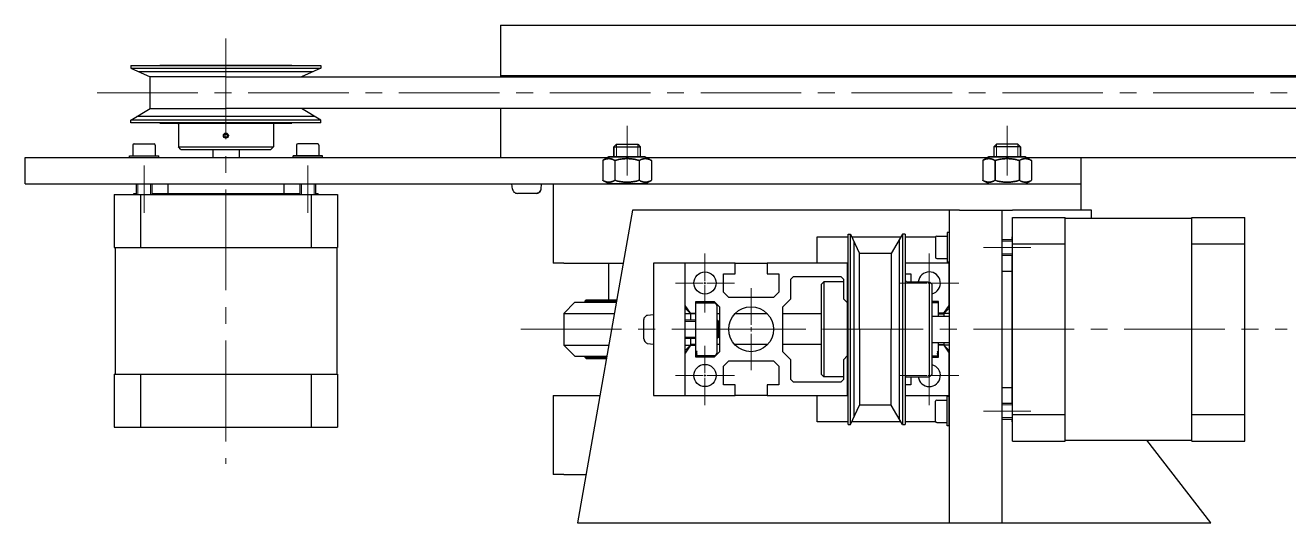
# Model space of a CAD drawing. Header units: millimetres. Extents: x 587 to 10361, y -8386 to 1488.
# Drawn here: x 7495.1 to 7734.5, y -4043.4 to -3949.3 of the extents above; entities that cross this region are included whole.
import ezdxf

# ---------------------------------------------------------------- set-up
doc = ezdxf.new("R2010")
doc.units = ezdxf.units.MM
doc.linetypes.add('ACAD_ISO10W100', pattern=[18, 12, -3, 0, -3])
doc.linetypes.add('CENTER2', pattern=[28.575, 19.05, -3.175, 3.175, -3.175])
for name, color, linetype, lineweight in [('Cienka', 30, 'Continuous', 0), ('Gruba', 7, 'Continuous', 30), ('Symetria', 210, 'ACAD_ISO10W100', 0), ('Widoczne (ISO)', 7, 'Continuous', 30), ('Wymiar', 3, 'Continuous', 20)]:
    doc.layers.add(name, color=color, linetype=linetype, lineweight=lineweight)

# ---------------------------------------------------------------- blocks, each defined once
blk = doc.blocks.new('*U283')
at = {"layer": 'Symetria', "color": 0, "linetype": 'CENTER2', "transparency": 16777216}
blk.add_line((0, 4.5), (0, -4.5), dxfattribs=at)
blk = doc.blocks.new('*U284')
at = {"layer": 'Symetria', "color": 0, "linetype": 'CENTER2', "transparency": 16777216}
blk.add_line((0, 4.5), (0, -4.5), dxfattribs=at)
blk = doc.blocks.new('*U285')
at = {"layer": 'Symetria', "color": 0, "linetype": 'CENTER2', "transparency": 16777216}
blk.add_line((0, 21.76), (0, -58.72), dxfattribs=at)
blk = doc.blocks.new('*U297')
at = {"layer": 'Symetria', "color": 0, "linetype": 'CENTER2', "transparency": 16777216}
blk.add_line((0, 4.7), (0, -4.7), dxfattribs=at)
blk = doc.blocks.new('*U298')
at = {"layer": 'Symetria', "color": 0, "linetype": 'CENTER2', "transparency": 16777216}
blk.add_line((0, 4.7), (0, -4.7), dxfattribs=at)
blk = doc.blocks.new('*U331')
at = {"layer": 'Symetria', "color": 0, "linetype": 'CENTER2', "transparency": 16777216}
blk.add_line((-4.5, 0), (4.5, 0), dxfattribs=at)
blk = doc.blocks.new('*U332')
at = {"layer": 'Symetria', "color": 0, "linetype": 'CENTER2', "transparency": 16777216}
blk.add_line((-4.5, 0), (4.5, 0), dxfattribs=at)
blk = doc.blocks.new('*U333')
at = {"layer": 'Symetria', "color": 0, "linetype": 'CENTER2', "transparency": 16777216}
blk.add_line((-79.77, 0), (65.35, 0), dxfattribs=at)
blk = doc.blocks.new('*U334')
at = {"layer": 'Symetria', "color": 0, "linetype": 'CENTER2', "transparency": 16777216}
for p, q in [((0, 0.42), (0, 5.6)), ((-5.6, 0), (-0.42, 0)), ((0.42, 0), (5.6, 0)), ((0, -5.6), (0, -0.42))]:
    blk.add_line(p, q, dxfattribs=at)
at = {"layer": 'Symetria', "color": 0, "linetype": 'Continuous', "transparency": 16777216}
for p, q in [((-0.21, 0), (0.21, 0)), ((0, -0.21), (0, 0.21))]:
    blk.add_line(p, q, dxfattribs=at)
blk = doc.blocks.new('*U335')
at = {"layer": 'Symetria', "color": 0, "linetype": 'CENTER2', "transparency": 16777216}
for p, q in [((0, 0.85), (0, 7.75)), ((-7.75, 0), (-0.85, 0)), ((0.85, 0), (7.75, 0)), ((0, -7.75), (0, -0.85))]:
    blk.add_line(p, q, dxfattribs=at)
at = {"layer": 'Symetria', "color": 0, "linetype": 'Continuous', "transparency": 16777216}
for p, q in [((-0.425, 0), (0.425, 0)), ((0, -0.425), (0, 0.425))]:
    blk.add_line(p, q, dxfattribs=at)
blk = doc.blocks.new('*U336')
at = {"layer": 'Symetria', "color": 0, "linetype": 'CENTER2', "transparency": 16777216}
for p, q in [((0, 0.42), (0, 5.6)), ((-5.6, 0), (-0.42, 0)), ((0.42, 0), (5.6, 0)), ((0, -5.6), (0, -0.42))]:
    blk.add_line(p, q, dxfattribs=at)
at = {"layer": 'Symetria', "color": 0, "linetype": 'Continuous', "transparency": 16777216}
for p, q in [((-0.21, 0), (0.21, 0)), ((0, -0.21), (0, 0.21))]:
    blk.add_line(p, q, dxfattribs=at)
blk = doc.blocks.new('*U337')
at = {"layer": 'Symetria', "color": 0, "linetype": 'CENTER2', "transparency": 16777216}
for p, q in [((0, 0.42), (0, 5.6)), ((-5.6, 0), (-0.42, 0)), ((0.42, 0), (5.6, 0)), ((0, -5.6), (0, -0.42))]:
    blk.add_line(p, q, dxfattribs=at)
at = {"layer": 'Symetria', "color": 0, "linetype": 'Continuous', "transparency": 16777216}
for p, q in [((-0.21, 0), (0.21, 0)), ((0, -0.21), (0, 0.21))]:
    blk.add_line(p, q, dxfattribs=at)
blk = doc.blocks.new('*U338')
at = {"layer": 'Symetria', "color": 0, "linetype": 'CENTER2', "transparency": 16777216}
for p, q in [((0, 0.42), (0, 5.6)), ((-5.6, 0), (-0.42, 0)), ((0.42, 0), (5.6, 0)), ((0, -5.6), (0, -0.42))]:
    blk.add_line(p, q, dxfattribs=at)
at = {"layer": 'Symetria', "color": 0, "linetype": 'Continuous', "transparency": 16777216}
for p, q in [((-0.21, 0), (0.21, 0)), ((0, -0.21), (0, 0.21))]:
    blk.add_line(p, q, dxfattribs=at)
blk = doc.blocks.new('*U368')
at = {"layer": 'Symetria', "color": 0, "linetype": 'CENTER2', "transparency": 16777216}
blk.add_line((-168.07, 0), (613.92, 0), dxfattribs=at)

msp = doc.modelspace()

# ---------------------------------------------------------------- linework, layer by layer
at = {"layer": 'Cienka'}
for p, q in [((7607.089, -3971.808), (7607.089, -3974.208)), ((7607.089, -3974.208), (7607.089, -3971.808)), ((7611.132, -3974.208), (7611.132, -3971.808)), ((7611.132, -3971.808), (7611.132, -3974.208)), ((7679.089, -3974.208), (7679.089, -3971.808)), ((7679.089, -3971.808), (7679.089, -3974.208)), ((7683.132, -3971.808), (7683.132, -3974.208)), ((7683.132, -3974.208), (7683.132, -3971.808)), ((7516.411, -3979.308), (7516.411, -3981.308)), ((7518.809, -3981.308), (7518.809, -3979.308)), ((7547.411, -3979.308), (7547.411, -3981.308)), ((7549.809, -3981.308), (7549.809, -3979.308)), ((7682.11, -3990.111), (7680.11, -3990.111)), ((7680.11, -3992.509), (7682.11, -3992.509)), ((7620.11, -4005.308), (7622.11, -4005.308)), ((7621.11, -4005.308), (7622.11, -4005.308)), ((7626.11, -4005.308), (7626.516, -4005.308)), ((7620.11, -4008.308), (7622.11, -4008.308)), ((7621.11, -4008.308), (7622.11, -4008.308)), ((7626.11, -4008.308), (7626.51, -4008.308)), ((7626.11, -4008.308), (7626.51, -4008.308)), ((7682.11, -4021.111), (7680.11, -4021.111)), ((7680.11, -4023.509), (7682.11, -4023.509))]:
    msp.add_line(p, q, dxfattribs=at)
at = {"layer": 'Gruba'}
for p, q in [((7585.11, -3949.308), (7585.11, -3958.783)), ((7585.11, -3949.308), (7820.538, -3949.308)), ((7515.11, -3956.904), (7515.11, -3957.404)), ((7515.11, -3956.904), (7551.11, -3956.904)), ((7515.11, -3957.404), (7551.11, -3957.404)), ((7515.11, -3957.404), (7518.776, -3959.074)), ((7516.581, -3958.074), (7549.64, -3958.074)), ((7520.61, -3956.824), (7520.61, -3956.904)), ((7520.61, -3956.824), (7545.61, -3956.824)), ((7545.61, -3956.824), (7545.61, -3956.904)), ((7551.11, -3957.404), (7547.445, -3959.074)), ((7551.11, -3956.904), (7551.11, -3957.404)), ((7518.776, -3965.074), (7518.776, -3959.074)), ((7533.109, -3959.074), (7518.776, -3959.074)), ((7533.109, -3959.074), (7820.538, -3959.074)), ((7585.11, -3958.783), (7585.11, -3959.074)), ((7585.11, -3958.783), (7820.538, -3958.783)), ((7515.11, -3967.244), (7518.776, -3965.074)), ((7518.776, -3965.074), (7533.109, -3965.074)), ((7820.538, -3965.074), (7533.109, -3965.074)), ((7551.11, -3967.244), (7547.445, -3965.074)), ((7585.11, -3965.074), (7585.11, -3974.308)), ((7515.11, -3967.744), (7515.11, -3967.244)), ((7551.11, -3967.244), (7515.11, -3967.244)), ((7551.11, -3967.744), (7515.11, -3967.744)), ((7549.979, -3966.574), (7516.242, -3966.574)), ((7520.61, -3967.744), (7520.61, -3967.824)), ((7520.61, -3967.824), (7545.61, -3967.824)), ((7524.11, -3968.024), (7524.11, -3972.324)), ((7542.11, -3968.024), (7542.11, -3972.324)), ((7545.61, -3967.744), (7545.61, -3967.824)), ((7551.11, -3967.744), (7551.11, -3967.244)), ((7515.497, -3971.972), (7515.497, -3973.974)), ((7515.72, -3971.75), (7519.501, -3971.75)), ((7519.724, -3971.972), (7519.724, -3973.974)), ((7524.61, -3972.824), (7524.11, -3972.324)), ((7524.11, -3972.324), (7542.11, -3972.324)), ((7524.61, -3972.824), (7541.61, -3972.824)), ((7530.61, -3972.824), (7530.61, -3974.308)), ((7535.61, -3972.824), (7535.61, -3974.308)), ((7541.61, -3972.824), (7542.11, -3972.324)), ((7546.497, -3971.972), (7546.497, -3973.974)), ((7550.501, -3971.75), (7546.72, -3971.75)), ((7550.724, -3971.972), (7550.724, -3973.974)), ((7607.089, -3971.808), (7606.611, -3972.287)), ((7607.089, -3971.808), (7606.611, -3972.287)), ((7606.611, -3972.287), (7606.611, -3974.208)), ((7606.611, -3972.287), (7611.611, -3972.287)), ((7607.089, -3971.808), (7611.132, -3971.808)), ((7611.132, -3971.808), (7611.611, -3972.287)), ((7611.132, -3971.808), (7611.611, -3972.287)), ((7611.611, -3972.287), (7611.611, -3974.208)), ((7679.089, -3971.808), (7678.61, -3972.287)), ((7679.089, -3971.808), (7678.61, -3972.287)), ((7678.61, -3972.287), (7678.61, -3974.208)), ((7683.61, -3972.287), (7678.61, -3972.287)), ((7683.132, -3971.808), (7679.089, -3971.808)), ((7683.132, -3971.808), (7683.61, -3972.287)), ((7683.132, -3971.808), (7683.61, -3972.287)), ((7683.61, -3972.287), (7683.61, -3974.208)), ((7495.11, -3974.308), (7605.487, -3974.308)), ((7495.11, -3979.308), (7495.11, -3974.308)), ((7514.83, -3973.974), (7520.391, -3973.974)), ((7514.83, -3974.308), (7514.83, -3973.974)), ((7514.83, -3974.308), (7515.228, -3974.308)), ((7515.228, -3974.308), (7518.723, -3974.308)), ((7518.723, -3974.308), (7520.391, -3974.308)), ((7520.391, -3974.308), (7520.391, -3973.974)), ((7551.391, -3973.974), (7545.83, -3973.974)), ((7545.83, -3974.308), (7545.83, -3973.974)), ((7547.498, -3974.308), (7545.83, -3974.308)), ((7550.993, -3974.308), (7547.498, -3974.308)), ((7551.391, -3974.308), (7550.993, -3974.308)), ((7551.391, -3974.308), (7551.391, -3973.974)), ((7604.492, -3974.883), (7604.492, -3978.633)), ((7605.661, -3974.208), (7604.5, -3974.878)), ((7612.561, -3974.208), (7605.661, -3974.208)), ((7606.814, -3974.883), (7606.814, -3978.633)), ((7611.433, -3974.883), (7611.433, -3978.633)), ((7612.561, -3974.208), (7613.721, -3974.878)), ((7612.734, -3974.308), (7677.487, -3974.308)), ((7613.729, -3974.883), (7613.729, -3978.633)), ((7676.492, -3974.883), (7676.492, -3978.633)), ((7677.66, -3974.208), (7676.5, -3974.878)), ((7677.66, -3974.208), (7684.56, -3974.208)), ((7678.788, -3974.883), (7678.788, -3978.633)), ((7683.407, -3974.883), (7683.407, -3978.633)), ((7684.56, -3974.208), (7685.721, -3974.878)), ((7684.734, -3974.308), (7695.11, -3974.308)), ((7685.729, -3974.883), (7685.729, -3978.633)), ((7695.11, -3979.308), (7695.11, -3974.308)), ((7695.11, -3974.308), (7820.538, -3974.308)), ((7495.11, -3979.308), (7595.11, -3979.308)), ((7516.11, -3979.308), (7516.11, -3981.308)), ((7519.11, -3979.308), (7519.11, -3981.308)), ((7522.11, -3979.308), (7522.11, -3981.208)), ((7544.11, -3979.308), (7544.11, -3981.208)), ((7547.11, -3979.308), (7547.11, -3981.308)), ((7550.11, -3979.308), (7550.11, -3981.308)), ((7587.396, -3980.286), (7587.31, -3979.308)), ((7592.825, -3980.286), (7592.91, -3979.308)), ((7595.11, -3979.308), (7595.11, -3994.308)), ((7595.11, -3979.308), (7597.11, -3979.308)), ((7597.11, -3979.308), (7693.11, -3979.308)), ((7605.661, -3979.308), (7604.5, -3978.638)), ((7612.561, -3979.308), (7613.721, -3978.638)), ((7677.66, -3979.308), (7676.5, -3978.638)), ((7684.56, -3979.308), (7685.721, -3978.638)), ((7693.11, -3979.308), (7695.11, -3979.308)), ((7695.11, -3984.308), (7695.11, -3979.308)), ((7511.96, -3981.308), (7511.96, -3991.308)), ((7511.96, -3981.308), (7516.96, -3981.308)), ((7515.61, -3981.208), (7515.61, -3981.308)), ((7516.11, -3981.208), (7515.61, -3981.208)), ((7516.96, -3981.308), (7516.96, -3991.308)), ((7516.96, -3981.308), (7549.26, -3981.308)), ((7547.11, -3981.208), (7519.11, -3981.208)), ((7549.26, -3981.308), (7549.26, -3991.308)), ((7549.26, -3981.308), (7554.26, -3981.308)), ((7550.61, -3981.208), (7550.11, -3981.208)), ((7550.61, -3981.208), (7550.61, -3981.308)), ((7554.26, -3981.308), (7554.26, -3991.308)), ((7587.441, -3980.408), (7587.415, -3980.408)), ((7591.88, -3981.108), (7588.334, -3981.108)), ((7591.887, -3981.108), (7591.88, -3981.108)), ((7592.806, -3980.408), (7592.772, -3980.408)), ((7610.11, -3984.308), (7599.692, -4043.396)), ((7672.11, -3984.308), (7610.11, -3984.308)), ((7670.11, -3984.308), (7670.11, -4043.396)), ((7672.11, -3984.308), (7682.11, -3984.308)), ((7680.11, -3984.308), (7680.11, -4043.396)), ((7697.11, -3984.308), (7682.11, -3984.308)), ((7697.11, -3985.808), (7697.11, -3984.308)), ((7682.11, -3985.658), (7692.11, -3985.658)), ((7682.11, -3990.658), (7682.11, -3985.658)), ((7692.11, -3990.658), (7692.11, -3985.658)), ((7692.11, -3985.808), (7716.11, -3985.808)), ((7716.11, -3990.658), (7716.11, -3985.658)), ((7716.11, -3985.658), (7726.11, -3985.658)), ((7726.11, -3990.658), (7726.11, -3985.658)), ((7645.11, -3994.308), (7645.11, -3989.308)), ((7645.11, -3989.308), (7650.966, -3989.308)), ((7650.966, -4024.808), (7650.966, -3988.808)), ((7650.966, -3988.808), (7651.466, -3988.808)), ((7651.466, -4024.808), (7651.466, -3988.808)), ((7651.466, -3988.808), (7653.135, -3992.473)), ((7651.693, -3989.308), (7661.009, -3989.308)), ((7661.305, -3988.808), (7659.135, -3992.473)), ((7661.305, -3988.808), (7661.305, -4024.808)), ((7661.805, -3988.808), (7661.305, -3988.808)), ((7661.805, -3988.808), (7661.805, -4024.808)), ((7661.805, -3989.308), (7667.58, -3989.308)), ((7667.552, -3989.415), (7667.552, -3993.197)), ((7667.775, -3989.193), (7669.777, -3989.193)), ((7669.777, -3988.526), (7669.777, -3994.087)), ((7670.11, -3988.526), (7669.777, -3988.526)), ((7670.11, -3988.526), (7670.11, -3988.924)), ((7670.11, -3988.924), (7670.11, -3992.419)), ((7670.11, -3989.308), (7670.11, -3994.308)), ((7680.11, -3989.81), (7682.11, -3989.81)), ((7682.01, -3989.308), (7682.11, -3989.308)), ((7682.01, -3989.308), (7682.01, -3989.808)), ((7511.96, -3991.308), (7516.96, -3991.308)), ((7512.11, -3991.308), (7512.11, -4015.308)), ((7516.96, -3991.308), (7549.26, -3991.308)), ((7549.26, -3991.308), (7554.26, -3991.308)), ((7554.11, -3991.308), (7554.11, -4015.308)), ((7652.135, -4023.338), (7652.135, -3990.278)), ((7660.635, -3989.94), (7660.635, -4023.676)), ((7682.11, -3990.658), (7692.11, -3990.658)), ((7682.11, -4022.958), (7682.11, -3990.658)), ((7692.11, -4022.958), (7692.11, -3990.658)), ((7716.11, -4022.958), (7716.11, -3990.658)), ((7716.11, -3990.658), (7726.11, -3990.658)), ((7726.11, -4022.958), (7726.11, -3990.658)), ((7597.11, -3994.308), (7595.11, -3994.308)), ((7597.11, -3994.308), (7608.347, -3994.308)), ((7605.61, -3994.308), (7605.61, -4001.258)), ((7620.11, -3994.308), (7614.11, -3994.308)), ((7614.11, -3994.308), (7614.11, -4019.308)), ((7629.585, -3994.308), (7620.11, -3994.308)), ((7620.11, -4019.308), (7620.11, -3994.308)), ((7629.585, -3996.308), (7629.585, -3994.308)), ((7629.585, -3994.308), (7635.635, -3994.308)), ((7635.635, -3994.308), (7635.635, -3996.308)), ((7650.885, -3994.308), (7635.635, -3994.308)), ((7650.885, -3994.308), (7650.966, -3994.308)), ((7650.885, -4019.308), (7650.885, -3994.308)), ((7650.885, -4019.308), (7650.885, -3994.308)), ((7650.885, -3994.308), (7650.966, -3994.308)), ((7659.135, -3992.476), (7653.135, -3992.476)), ((7653.135, -4006.809), (7653.135, -3992.476)), ((7659.135, -3992.476), (7659.135, -4006.809)), ((7661.805, -3994.308), (7661.885, -3994.308)), ((7661.885, -3994.308), (7661.805, -3994.308)), ((7670.11, -3994.308), (7661.885, -3994.308)), ((7661.885, -4019.308), (7661.885, -3994.308)), ((7661.885, -4019.308), (7661.885, -3994.308)), ((7667.775, -3993.42), (7669.777, -3993.42)), ((7670.11, -3994.087), (7669.777, -3994.087)), ((7670.11, -3992.419), (7670.11, -3994.087)), ((7670.11, -4002.783), (7670.11, -3994.308)), ((7680.11, -3992.81), (7682.11, -3992.81)), ((7682.01, -3992.808), (7682.01, -4020.808)), ((7627.36, -3996.308), (7629.585, -3996.308)), ((7627.36, -3999.808), (7627.36, -3996.308)), ((7635.635, -3996.308), (7637.86, -3996.308)), ((7637.86, -3996.308), (7637.86, -3999.808)), ((7640.11, -3997.308), (7640.61, -3996.808)), ((7640.61, -3996.808), (7649.61, -3996.808)), ((7649.61, -3996.808), (7650.11, -3997.308)), ((7661.885, -3996.308), (7662.86, -3996.308)), ((7662.86, -3996.308), (7662.86, -3997.808)), ((7680.11, -3995.808), (7682.01, -3995.808)), ((7640.11, -4001.058), (7640.11, -3997.308)), ((7645.885, -3998.308), (7646.385, -3997.808)), ((7645.885, -3998.308), (7645.885, -4015.308)), ((7650.11, -3997.808), (7646.385, -3997.808)), ((7646.385, -3997.808), (7646.385, -4015.808)), ((7650.11, -3997.308), (7650.11, -4001.058)), ((7662.085, -3997.808), (7666.385, -3997.808)), ((7662.085, -3997.808), (7666.385, -3997.808)), ((7666.885, -3998.308), (7666.385, -3997.808)), ((7666.385, -4015.808), (7666.385, -3997.808)), ((7666.885, -3998.308), (7666.385, -3997.808)), ((7666.385, -4015.808), (7666.385, -3997.808)), ((7666.885, -4015.308), (7666.885, -3998.308)), ((7666.885, -4015.308), (7666.885, -3998.308)), ((7599.21, -4001.708), (7597.11, -4003.808)), ((7599.21, -4001.708), (7607.042, -4001.708)), ((7601.36, -4001.258), (7601.11, -4001.508)), ((7601.11, -4001.508), (7601.11, -4001.708)), ((7601.11, -4001.508), (7607.078, -4001.508)), ((7601.36, -4001.258), (7607.122, -4001.258)), ((7622.11, -4001.558), (7625.61, -4001.558)), ((7622.11, -4003.783), (7622.11, -4001.558)), ((7625.61, -4001.558), (7626.61, -4002.558)), ((7628.36, -4000.808), (7627.36, -3999.808)), ((7636.86, -4000.808), (7628.36, -4000.808)), ((7637.86, -3999.808), (7636.86, -4000.808)), ((7638.61, -4002.558), (7640.11, -4001.058)), ((7650.11, -4001.058), (7650.885, -4001.833)), ((7668.11, -4001.558), (7666.885, -4001.558)), ((7668.11, -4003.783), (7668.11, -4001.558)), ((7597.11, -4003.808), (7597.11, -4009.808)), ((7597.11, -4003.808), (7606.672, -4003.808)), ((7613.01, -4004.122), (7614.11, -4004.008)), ((7621.11, -4003.783), (7620.11, -4002.283)), ((7620.11, -4002.808), (7621.11, -4003.808)), ((7620.11, -4003.808), (7621.11, -4003.808)), ((7621.11, -4003.783), (7622.11, -4003.783)), ((7621.11, -4003.808), (7621.11, -4005.059)), ((7622.11, -4003.908), (7621.11, -4003.908)), ((7622.11, -4009.833), (7622.11, -4001.808)), ((7626.61, -4003.908), (7626.11, -4003.908)), ((7626.61, -4002.558), (7626.61, -4011.058)), ((7635.717, -4003.908), (7629.504, -4003.908)), ((7638.61, -4011.058), (7638.61, -4002.558)), ((7645.885, -4003.908), (7638.61, -4003.908)), ((7668.11, -4004.308), (7668.11, -4001.808)), ((7669.11, -4003.783), (7668.11, -4003.783)), ((7668.11, -4003.908), (7669.11, -4003.908)), ((7669.11, -4003.783), (7670.11, -4002.283)), ((7670.11, -4002.808), (7669.11, -4003.808)), ((7669.11, -4003.808), (7669.11, -4004.308)), ((7670.11, -4003.808), (7669.11, -4003.808)), ((7670.11, -4002.783), (7670.11, -4004.308)), ((7612.31, -4005.065), (7612.31, -4005.012)), ((7612.31, -4008.604), (7612.31, -4005.065)), ((7626.271, -4005.058), (7626.11, -4005.058)), ((7626.516, -4005.308), (7626.271, -4005.058)), ((7626.271, -4005.058), (7626.271, -4008.52)), ((7626.516, -4005.308), (7626.51, -4008.308)), ((7666.885, -4004.308), (7670.11, -4004.308)), ((7621.11, -4008.52), (7621.11, -4009.808)), ((7626.51, -4008.308), (7626.271, -4008.52)), ((7626.51, -4008.308), (7626.271, -4008.52)), ((7653.135, -4006.809), (7653.135, -4021.143)), ((7659.135, -4021.143), (7659.135, -4006.809)), ((7599.21, -4011.908), (7597.11, -4009.808)), ((7597.11, -4009.808), (7605.614, -4009.808)), ((7613.01, -4009.494), (7614.11, -4009.608)), ((7620.11, -4010.808), (7621.11, -4009.808)), ((7620.11, -4009.808), (7621.11, -4009.808)), ((7621.11, -4009.833), (7620.11, -4011.333)), ((7622.11, -4009.708), (7621.11, -4009.708)), ((7621.11, -4009.833), (7622.11, -4009.833)), ((7622.11, -4012.058), (7622.11, -4009.833)), ((7622.11, -4011.295), (7622.368, -4011.038)), ((7622.368, -4011.038), (7622.11, -4011.038)), ((7622.11, -4011.578), (7622.393, -4011.295)), ((7622.393, -4011.295), (7622.11, -4011.295)), ((7626.61, -4011.058), (7625.61, -4012.058)), ((7626.61, -4009.708), (7626.11, -4009.708)), ((7635.717, -4009.708), (7629.504, -4009.708)), ((7645.885, -4009.708), (7638.61, -4009.708)), ((7640.11, -4012.558), (7638.61, -4011.058)), ((7666.885, -4009.308), (7670.11, -4009.308)), ((7668.11, -4011.578), (7667.828, -4011.295)), ((7667.828, -4011.295), (7668.11, -4011.295)), ((7668.11, -4011.295), (7667.853, -4011.038)), ((7667.853, -4011.038), (7668.11, -4011.038)), ((7668.11, -4009.833), (7668.11, -4009.308)), ((7668.11, -4009.708), (7669.11, -4009.708)), ((7668.11, -4012.058), (7668.11, -4009.833)), ((7669.11, -4009.833), (7668.11, -4009.833)), ((7669.11, -4009.308), (7669.11, -4009.808)), ((7670.11, -4010.808), (7669.11, -4009.808)), ((7670.11, -4009.808), (7669.11, -4009.808)), ((7669.11, -4009.833), (7670.11, -4011.333)), ((7670.11, -4009.308), (7670.11, -4011.333)), ((7670.11, -4019.308), (7670.11, -4011.333)), ((7599.21, -4011.908), (7605.244, -4011.908)), ((7601.11, -4011.908), (7601.11, -4012.108)), ((7601.36, -4012.358), (7601.11, -4012.108)), ((7601.11, -4012.108), (7605.209, -4012.108)), ((7601.36, -4012.358), (7605.165, -4012.358)), ((7622.11, -4011.808), (7622.393, -4011.578)), ((7622.393, -4011.578), (7622.11, -4011.578)), ((7625.61, -4012.058), (7622.11, -4012.058)), ((7627.36, -4013.808), (7628.36, -4012.808)), ((7628.36, -4012.808), (7636.86, -4012.808)), ((7636.86, -4012.808), (7637.86, -4013.808)), ((7640.11, -4016.308), (7640.11, -4012.558)), ((7650.885, -4011.783), (7650.11, -4012.558)), ((7650.11, -4012.558), (7650.11, -4016.308)), ((7666.885, -4012.058), (7668.11, -4012.058)), ((7668.11, -4011.808), (7667.828, -4011.578)), ((7667.828, -4011.578), (7668.11, -4011.578)), ((7511.96, -4015.308), (7516.96, -4015.308)), ((7511.96, -4015.308), (7511.96, -4025.308)), ((7516.96, -4015.308), (7549.26, -4015.308)), ((7516.96, -4015.308), (7516.96, -4025.308)), ((7549.26, -4015.308), (7554.26, -4015.308)), ((7549.26, -4015.308), (7549.26, -4025.308)), ((7554.26, -4015.308), (7554.26, -4025.308)), ((7627.36, -4017.308), (7627.36, -4013.808)), ((7637.86, -4013.808), (7637.86, -4017.308)), ((7645.885, -4015.308), (7646.385, -4015.808)), ((7650.11, -4015.808), (7646.385, -4015.808)), ((7662.085, -4015.808), (7666.385, -4015.808)), ((7662.085, -4015.808), (7666.385, -4015.808)), ((7662.86, -4015.808), (7662.86, -4017.308)), ((7666.885, -4015.308), (7666.385, -4015.808)), ((7666.885, -4015.308), (7666.385, -4015.808)), ((7629.585, -4017.308), (7627.36, -4017.308)), ((7629.585, -4019.308), (7629.585, -4017.308)), ((7635.635, -4017.308), (7635.635, -4019.308)), ((7637.86, -4017.308), (7635.635, -4017.308)), ((7640.61, -4016.808), (7640.11, -4016.308)), ((7649.61, -4016.808), (7640.61, -4016.808)), ((7650.11, -4016.308), (7649.61, -4016.808)), ((7662.86, -4017.308), (7661.885, -4017.308)), ((7680.11, -4017.808), (7682.01, -4017.808)), ((7595.11, -4019.308), (7595.11, -4034.308)), ((7595.11, -4019.308), (7597.11, -4019.308)), ((7597.11, -4019.308), (7603.939, -4019.308)), ((7614.11, -4019.308), (7620.11, -4019.308)), ((7620.11, -4019.308), (7629.585, -4019.308)), ((7635.635, -4019.308), (7629.585, -4019.308)), ((7635.635, -4019.308), (7650.885, -4019.308)), ((7645.11, -4024.308), (7645.11, -4019.308)), ((7650.885, -4019.308), (7650.966, -4019.308)), ((7650.885, -4019.308), (7650.966, -4019.308)), ((7661.805, -4019.308), (7661.885, -4019.308)), ((7661.885, -4019.308), (7661.805, -4019.308)), ((7661.885, -4019.308), (7670.11, -4019.308)), ((7667.552, -4024.201), (7667.552, -4020.419)), ((7667.775, -4020.196), (7669.777, -4020.196)), ((7669.777, -4025.09), (7669.777, -4019.529)), ((7670.11, -4019.529), (7669.777, -4019.529)), ((7670.11, -4019.308), (7670.11, -4024.308)), ((7670.11, -4021.197), (7670.11, -4019.529)), ((7680.11, -4020.81), (7682.11, -4020.81)), ((7651.466, -4024.808), (7653.135, -4021.143)), ((7659.135, -4021.143), (7653.135, -4021.143)), ((7661.305, -4024.808), (7659.135, -4021.143)), ((7670.11, -4024.692), (7670.11, -4021.197)), ((7682.11, -4022.958), (7692.11, -4022.958)), ((7682.11, -4027.958), (7682.11, -4022.958)), ((7692.11, -4027.958), (7692.11, -4022.958)), ((7716.11, -4027.958), (7716.11, -4022.958)), ((7716.11, -4022.958), (7726.11, -4022.958)), ((7726.11, -4027.958), (7726.11, -4022.958)), ((7511.96, -4025.308), (7516.96, -4025.308)), ((7516.96, -4025.308), (7549.26, -4025.308)), ((7549.26, -4025.308), (7554.26, -4025.308)), ((7650.966, -4024.308), (7645.11, -4024.308)), ((7650.966, -4024.808), (7651.466, -4024.808)), ((7661.009, -4024.308), (7651.693, -4024.308)), ((7661.305, -4024.808), (7661.805, -4024.808)), ((7667.58, -4024.308), (7661.805, -4024.308)), ((7667.775, -4024.423), (7669.777, -4024.423)), ((7670.11, -4025.09), (7669.777, -4025.09)), ((7670.11, -4025.09), (7670.11, -4024.692)), ((7680.11, -4023.81), (7682.11, -4023.81)), ((7682.01, -4023.808), (7682.01, -4024.308)), ((7682.01, -4024.308), (7682.11, -4024.308)), ((7682.11, -4027.958), (7692.11, -4027.958)), ((7692.11, -4027.808), (7716.11, -4027.808)), ((7719.692, -4043.396), (7707.59, -4027.808)), ((7716.11, -4027.958), (7726.11, -4027.958)), ((7597.11, -4034.308), (7595.11, -4034.308)), ((7597.11, -4034.308), (7601.294, -4034.308)), ((7599.692, -4043.396), (7672.11, -4043.396)), ((7672.11, -4043.396), (7682.11, -4043.396)), ((7682.11, -4043.396), (7719.692, -4043.396))]:
    msp.add_line(p, q, dxfattribs=at)
for centre, radius in [((7533.11, -3970.174), 0.475), ((7533.11, -3970.174), 0.333), ((7623.86, -3998.058), 2.1), ((7632.61, -4006.808), 4.25), ((7623.86, -4015.558), 2.1)]:
    msp.add_circle(centre, radius, dxfattribs=at)
for centre, radius, start, end in [((7523.91, -3968.024), 0.2, 0, 90), ((7542.31, -3968.024), 0.2, 90, 180), ((7515.72, -3971.972), 0.222, 90, 180), ((7519.501, -3971.972), 0.222, 0, 90), ((7546.72, -3971.972), 0.222, 90, 180), ((7550.501, -3971.972), 0.222, 0, 90), ((7588.293, -3980.208), 0.9, 185, 192.83959), ((7591.928, -3980.208), 0.9, 347.16041, 355), ((7667.775, -3989.415), 0.222, 90, 180), ((7667.775, -3993.197), 0.222, 180, 270), ((7666.36, -3998.058), 2.1, 284.47751, 173.16286), ((7662.085, -3997.608), 0.2, 180, 270), ((7662.085, -3997.608), 0.2, 180, 270), ((7666.36, -4015.558), 2.1, 186.83714, 75.52249), ((7662.085, -4016.008), 0.2, 90, 180), ((7662.085, -4016.008), 0.2, 90, 180), ((7667.775, -4020.419), 0.222, 90, 180), ((7667.775, -4024.201), 0.222, 180, 270)]:
    msp.add_arc(centre, radius, start, end, dxfattribs=at)
for points, weights in [([(7606.814, -3974.883), (7605.653, -3974.216), (7604.492, -3974.883)], [1, 1.15470053838, 1]), ([(7604.492, -3974.883), (7604.496, -3974.88), (7604.5, -3974.878)], [1, 1.00051177456, 1.00102016305]), ([(7611.433, -3974.883), (7609.124, -3974.216), (7606.814, -3974.883)], [1, 1.15470053838, 1]), ([(7613.729, -3974.883), (7612.581, -3974.216), (7611.433, -3974.883)], [1, 1.15470053838, 1]), ([(7676.492, -3974.883), (7677.64, -3974.216), (7678.788, -3974.883)], [1, 1.15470053838, 1]), ([(7678.788, -3974.883), (7681.097, -3974.216), (7683.407, -3974.883)], [1, 1.15470053838, 1]), ([(7683.407, -3974.883), (7684.568, -3974.216), (7685.729, -3974.883)], [1, 1.15470053838, 1]), ([(7685.729, -3974.883), (7685.725, -3974.88), (7685.721, -3974.878)], [1, 1.00051177456, 1.00102016305]), ([(7604.492, -3978.633), (7605.653, -3979.3), (7606.814, -3978.633)], [1, 1.15470053838, 1]), ([(7604.5, -3978.638), (7604.496, -3978.636), (7604.492, -3978.633)], [1.00102016305, 1.00051177456, 1]), ([(7606.814, -3978.633), (7609.124, -3979.3), (7611.433, -3978.633)], [1, 1.15470053838, 1]), ([(7611.433, -3978.633), (7612.581, -3979.3), (7613.729, -3978.633)], [1, 1.15470053838, 1]), ([(7678.788, -3978.633), (7677.64, -3979.3), (7676.492, -3978.633)], [1, 1.15470053838, 1]), ([(7683.407, -3978.633), (7681.097, -3979.3), (7678.788, -3978.633)], [1, 1.15470053838, 1]), ([(7685.729, -3978.633), (7684.568, -3979.3), (7683.407, -3978.633)], [1, 1.15470053838, 1]), ([(7685.721, -3978.638), (7685.725, -3978.636), (7685.729, -3978.633)], [1.00102016305, 1.00051177456, 1])]:
    msp.add_rational_spline(points, weights, degree=2, dxfattribs=at)
for points, knots in [([(7587.441, -3980.408), (7587.453, -3980.458), (7587.469, -3980.507), (7587.53, -3980.653), (7587.605, -3980.764), (7587.763, -3980.921), (7587.875, -3980.996), (7588.085, -3981.082), (7588.219, -3981.108), (7588.334, -3981.108)], [0.01895226, 0.01895226, 0.01895226, 0.01895226, 0.03316768, 0.03316768, 0.0665215, 0.0665215, 0.1002087, 0.1002087, 0.13446018, 0.13446018, 0.13446018, 0.13446018]), ([(7591.88, -3981.108), (7591.994, -3981.108), (7592.129, -3981.082), (7592.338, -3980.996), (7592.451, -3980.921), (7592.609, -3980.764), (7592.684, -3980.653), (7592.745, -3980.507), (7592.761, -3980.458), (7592.772, -3980.408)], [0.40723082, 0.40723082, 0.40723082, 0.40723082, 0.44148231, 0.44148231, 0.47516951, 0.47516951, 0.50852332, 0.50852332, 0.52273875, 0.52273875, 0.52273875, 0.52273875]), ([(7592.78, -3980.408), (7592.768, -3980.458), (7592.752, -3980.507), (7592.691, -3980.653), (7592.616, -3980.764), (7592.458, -3980.921), (7592.346, -3980.996), (7592.136, -3981.082), (7592.002, -3981.108), (7591.887, -3981.108)], [0.01895226, 0.01895226, 0.01895226, 0.01895226, 0.03316768, 0.03316768, 0.0665215, 0.0665215, 0.1002087, 0.1002087, 0.13446018, 0.13446018, 0.13446018, 0.13446018]), ([(7612.31, -4005.012), (7612.31, -4004.898), (7612.337, -4004.764), (7612.423, -4004.555), (7612.497, -4004.443), (7612.655, -4004.285), (7612.765, -4004.21), (7612.912, -4004.149), (7612.96, -4004.133), (7613.01, -4004.122)], [0.40723082, 0.40723082, 0.40723082, 0.40723082, 0.44148231, 0.44148231, 0.47516951, 0.47516951, 0.50852332, 0.50852332, 0.52273875, 0.52273875, 0.52273875, 0.52273875]), ([(7612.31, -4008.604), (7612.31, -4008.718), (7612.337, -4008.852), (7612.423, -4009.061), (7612.497, -4009.173), (7612.655, -4009.331), (7612.765, -4009.406), (7612.912, -4009.467), (7612.96, -4009.483), (7613.01, -4009.494)], [0.40723082, 0.40723082, 0.40723082, 0.40723082, 0.44148231, 0.44148231, 0.47516951, 0.47516951, 0.50852332, 0.50852332, 0.52273875, 0.52273875, 0.52273875, 0.52273875])]:
    msp.add_open_spline(points, degree=3, knots=knots, dxfattribs=at)
at = {"layer": 'Widoczne (ISO)'}
for p, q in [((7606.611, -3974.208), (7606.611, -3972.287)), ((7607.089, -3971.808), (7611.132, -3971.808)), ((7611.611, -3972.287), (7611.611, -3974.208)), ((7678.61, -3972.287), (7678.61, -3974.208)), ((7683.132, -3971.808), (7679.089, -3971.808)), ((7683.61, -3974.208), (7683.61, -3972.287)), ((7514.81, -3974.308), (7515.91, -3974.308)), ((7545.81, -3974.308), (7546.91, -3974.308)), ((7551.41, -3974.308), (7550.31, -3974.308)), ((7604.492, -3974.883), (7604.492, -3978.633)), ((7605.661, -3974.208), (7604.5, -3974.878)), ((7605.661, -3974.208), (7611.611, -3974.208)), ((7606.788, -3974.883), (7606.788, -3978.633)), ((7611.407, -3974.883), (7611.407, -3978.633)), ((7611.611, -3974.208), (7612.561, -3974.208)), ((7612.561, -3974.208), (7613.721, -3974.878)), ((7613.729, -3974.883), (7613.729, -3978.633)), ((7676.492, -3974.883), (7676.492, -3978.633)), ((7677.66, -3974.208), (7676.5, -3974.878)), ((7678.61, -3974.208), (7677.66, -3974.208)), ((7684.56, -3974.208), (7678.61, -3974.208)), ((7678.814, -3974.883), (7678.814, -3978.633)), ((7683.433, -3974.883), (7683.433, -3978.633)), ((7684.56, -3974.208), (7685.721, -3974.878)), ((7685.729, -3974.883), (7685.729, -3978.633)), ((7605.661, -3979.308), (7604.5, -3978.638)), ((7612.56, -3979.308), (7605.661, -3979.308)), ((7612.561, -3979.308), (7612.56, -3979.308)), ((7612.561, -3979.308), (7613.721, -3978.638)), ((7677.66, -3979.308), (7676.5, -3978.638)), ((7677.66, -3979.308), (7677.661, -3979.308)), ((7677.661, -3979.308), (7684.56, -3979.308)), ((7684.56, -3979.308), (7685.721, -3978.638)), ((7670.11, -3988.506), (7670.11, -3989.606)), ((7622.11, -4001.808), (7625.798, -4001.808)), ((7625.798, -4001.808), (7626.11, -4002.308)), ((7626.11, -4002.308), (7626.11, -4004.808)), ((7668.11, -4001.808), (7666.885, -4001.808)), ((7622.11, -4005.058), (7620.11, -4005.059)), ((7622.11, -4005.058), (7621.11, -4005.059)), ((7622.11, -4005.308), (7622.11, -4004.808)), ((7622.11, -4005.308), (7622.11, -4004.808)), ((7622.11, -4008.808), (7622.11, -4005.308)), ((7622.11, -4008.808), (7622.11, -4005.308)), ((7626.11, -4004.808), (7626.11, -4008.808)), ((7620.11, -4008.52), (7622.11, -4008.52)), ((7621.11, -4008.52), (7622.11, -4008.52)), ((7622.11, -4011.808), (7622.11, -4008.808)), ((7626.11, -4008.52), (7626.271, -4008.52)), ((7626.11, -4008.52), (7626.271, -4008.52)), ((7626.11, -4008.808), (7626.11, -4011.308)), ((7626.11, -4011.308), (7625.798, -4011.808)), ((7668.11, -4011.808), (7668.11, -4009.308)), ((7625.798, -4011.808), (7622.11, -4011.808)), ((7666.885, -4011.808), (7668.11, -4011.808)), ((7670.11, -4025.11), (7670.11, -4024.01))]:
    msp.add_line(p, q, dxfattribs=at)
for points, weights in [([(7604.492, -3974.883), (7605.64, -3974.216), (7606.788, -3974.883)], [1, 1.15470053838, 1]), ([(7606.788, -3974.883), (7609.097, -3974.216), (7611.407, -3974.883)], [1, 1.15470053838, 1]), ([(7611.407, -3974.883), (7612.568, -3974.216), (7613.729, -3974.883)], [1, 1.15470053838, 1]), ([(7613.729, -3974.883), (7613.725, -3974.88), (7613.721, -3974.878)], [1, 1.00051177456, 1.00102016305]), ([(7678.814, -3974.883), (7677.653, -3974.216), (7676.492, -3974.883)], [1, 1.15470053838, 1]), ([(7676.492, -3974.883), (7676.496, -3974.88), (7676.5, -3974.878)], [1, 1.00051177456, 1.00102016305]), ([(7683.433, -3974.883), (7681.124, -3974.216), (7678.814, -3974.883)], [1, 1.15470053838, 1]), ([(7685.729, -3974.883), (7684.581, -3974.216), (7683.433, -3974.883)], [1, 1.15470053838, 1]), ([(7606.788, -3978.633), (7605.64, -3979.3), (7604.492, -3978.633)], [1, 1.15470053838, 1]), ([(7611.407, -3978.633), (7609.097, -3979.3), (7606.788, -3978.633)], [1, 1.15470053838, 1]), ([(7613.729, -3978.633), (7612.568, -3979.3), (7611.407, -3978.633)], [1, 1.15470053838, 1]), ([(7613.721, -3978.638), (7613.725, -3978.636), (7613.729, -3978.633)], [1.00102016305, 1.00051177456, 1]), ([(7676.5, -3978.638), (7676.496, -3978.636), (7676.492, -3978.633)], [1.00102016305, 1.00051177456, 1]), ([(7676.492, -3978.633), (7677.653, -3979.3), (7678.814, -3978.633)], [1, 1.15470053838, 1]), ([(7678.814, -3978.633), (7681.124, -3979.3), (7683.433, -3978.633)], [1, 1.15470053838, 1]), ([(7683.433, -3978.633), (7684.581, -3979.3), (7685.729, -3978.633)], [1, 1.15470053838, 1])]:
    msp.add_rational_spline(points, weights, degree=2, dxfattribs=at)
at = {"layer": 'Wymiar'}
for p, q in [((7668.11, -4001.558), (7668.11, -4003.783)), ((7668.11, -4003.783), (7668.11, -4004.308)), ((7668.11, -4009.308), (7668.11, -4009.833)), ((7668.11, -4009.833), (7668.11, -4012.058))]:
    msp.add_line(p, q, dxfattribs=at)

# ---------------------------------------------------------------- block references
at = {"layer": 'Symetria', "linetype": 'CENTER2'}
for name, p in [('*U285', (7533.11, -3973.566)), ('*U368', (7676.824, -3962.074)), ('*U297', (7609.11, -3973.008)), ('*U298', (7681.11, -3973.008)), ('*U283', (7517.61, -3980.308)), ('*U284', (7548.61, -3980.308)), ('*U332', (7681.11, -3991.31)), ('*U334', (7623.86, -3998.058)), ('*U336', (7666.36, -3998.058)), ('*U335', (7632.61, -4006.808)), ('*U333', (7668.776, -4006.808)), ('*U338', (7623.86, -4015.558)), ('*U337', (7666.36, -4015.558)), ('*U331', (7681.11, -4022.31))]:
    msp.add_blockref(name, p, dxfattribs=at)

doc.saveas('drawing.dxf')
